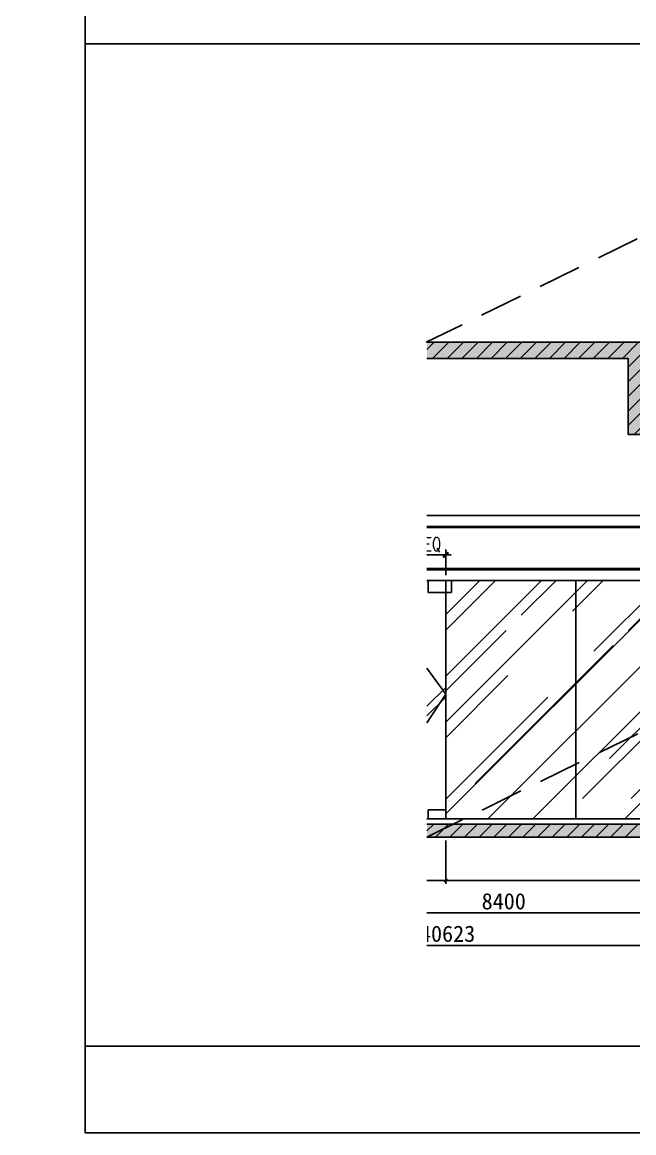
# Model space of a CAD drawing. Header units: millimetres. Extents: x 110215 to 630040, y -488650 to 141897.
# Drawn here: x 230219 to 235861, y 121786 to 132042 of the extents above; entities that cross this region are included whole.
import ezdxf
from ezdxf.xclip import XClip

# ---------------------------------------------------------------- set-up
doc = ezdxf.new("R2010")
doc.units = ezdxf.units.MM
doc.header["$LTSCALE"] = 1000
doc.header["$XCLIPFRAME"] = 0
doc.linetypes.add('_DASH', pattern=[0.6, 0.4, -0.2])
doc.layers.get('Defpoints').update_dxf_attribs({"color": 2})
for name, color, linetype in [('0-140c立面材料填充', 250, 'Continuous'), ('0-140d立面材料分隔', 146, 'Continuous'), ('0-140立面图剖切线', 4, 'Continuous')]:
    doc.layers.add(name, color=color, linetype=linetype)
doc.styles.add('TXT', font='txt.shx', dxfattribs={"width": 0.7})
doc.styles.add('繁黑体', font='simhei.ttf')
doc.styles.add('黑体', font='simhei.ttf')
doc.dimstyles.new('50', dxfattribs={"dimscale": 50, "dimtxt": 3, "dimasz": 0.6, "dimexe": 0.6, "dimexo": 0.6, "dimtad": 1, "dimdec": 0, "dimdsep": 46, "dimtxsty": '黑体', "dimblk1": 'ARCHTICK', "dimblk2": 'ARCHTICK', "dimsah": 1, "dimcen": 0, "dimdle": 1, "dimclrd": 251, "dimclre": 251, "dimclrt": 2, "dimadec": 0, "dimazin": 0, "dimtfac": 1, "dimtdec": 0, "dimtix": 1, "dimtmove": 2, "dimatfit": 3, "dimldrblk": 'DOT', "dimfxl": 0, "dimtolj": 1, "dimtzin": 0, "dimarcsym": 0})
doc.dimstyles.new('副本 1-50', dxfattribs={"dimscale": 50, "dimtxt": 2.5, "dimasz": 1, "dimexe": 1, "dimexo": 1, "dimgap": 0.6, "dimtad": 1, "dimdec": 0, "dimrnd": 5, "dimzin": 0, "dimdsep": 46, "dimtxsty": 'TXT', "dimblk": 'ARCHTICK', "dimcen": 4, "dimdle": 1, "dimclrd": 3, "dimclre": 3, "dimclrt": 3, "dimadec": 0, "dimazin": 0, "dimtfac": 1, "dimtdec": 0, "dimtix": 1, "dimtmove": 2, "dimatfit": 3, "dimldrblk": 'ARCHTICK', "dimfxl": 0, "dimtolj": 1, "dimtzin": 0, "dimarcsym": 0})

# ---------------------------------------------------------------- blocks, each defined once
blk = doc.blocks.new('_ArchTick')
at = {"color": 0, "linetype": 'ByBlock', "const_width": 0.4}
blk.add_lwpolyline([(-0.5, -0.5), (0.5, 0.5)], dxfattribs=at)
blk = doc.blocks.new('*D130')
at = {"color": 3, "lineweight": -2, "transparency": 16777216}
for p, q in [((2433331, 314145), (2433331, 314382)), ((2433571, 314145), (2433571, 314382)), ((2433621, 314332), (2433281, 314332))]:
    blk.add_line(p, q, dxfattribs=at)
at = {"layer": 'Defpoints', "color": 0, "transparency": 16777216}
for p in [(2433331, 314332), (2433331, 314095), (2433571, 314095)]:
    blk.add_point(p, dxfattribs=at)
at = {"color": 3, "lineweight": -2, "transparency": 16777216, "xscale": 50, "yscale": 50, "zscale": 50, "rotation": 180}
blk.add_blockref('_ArchTick', (2433331, 314332), dxfattribs=at)
at = {"color": 3, "lineweight": -2, "transparency": 16777216, "xscale": 50, "yscale": 50, "zscale": 50}
blk.add_blockref('_ArchTick', (2433571, 314332), dxfattribs=at)
at = {"color": 3, "transparency": 16777216, "insert": (2433451, 314425), "char_height": 125, "attachment_point": 5, "style": 'TXT'}
blk.add_mtext('\\A1;EQ', dxfattribs=at)
blk = doc.blocks.new('*D131')
at = {"color": 3, "lineweight": -2, "transparency": 16777216}
for p, q in [((2432071, 314145), (2432071, 314382)), ((2432311, 314145), (2432311, 314382)), ((2432021, 314332), (2432361, 314332))]:
    blk.add_line(p, q, dxfattribs=at)
at = {"layer": 'Defpoints', "color": 0, "transparency": 16777216}
for p in [(2432311, 314332), (2432071, 314095), (2432311, 314095)]:
    blk.add_point(p, dxfattribs=at)
at = {"color": 3, "lineweight": -2, "transparency": 16777216, "xscale": 50, "yscale": 50, "zscale": 50, "rotation": 180}
blk.add_blockref('_ArchTick', (2432071, 314332), dxfattribs=at)
at = {"color": 3, "lineweight": -2, "transparency": 16777216, "xscale": 50, "yscale": 50, "zscale": 50}
blk.add_blockref('_ArchTick', (2432311, 314332), dxfattribs=at)
at = {"color": 3, "transparency": 16777216, "insert": (2432191, 314425), "char_height": 125, "attachment_point": 5, "style": 'TXT'}
blk.add_mtext('\\A1;EQ', dxfattribs=at)
blk = doc.blocks.new('*D157')
at = {"color": 251, "lineweight": -2, "transparency": 16777216}
for p, q in [((361927, 124908), (361927, 124508)), ((363427, 124908), (363427, 124508)), ((361877, 124538), (363477, 124538))]:
    blk.add_line(p, q, dxfattribs=at)
at = {"layer": 'Defpoints', "color": 0, "transparency": 16777216}
for p in [(361927, 124938), (363427, 124938), (363427, 124538)]:
    blk.add_point(p, dxfattribs=at)
at = {"color": 251, "lineweight": -2, "transparency": 16777216, "xscale": 30, "yscale": 30, "zscale": 30, "rotation": 180}
blk.add_blockref('_ArchTick', (361927, 124538), dxfattribs=at)
at = {"color": 251, "lineweight": -2, "transparency": 16777216, "xscale": 30, "yscale": 30, "zscale": 30}
blk.add_blockref('_ArchTick', (363427, 124538), dxfattribs=at)
at = {"color": 2, "transparency": 16777216, "insert": (362677, 124645), "char_height": 150, "attachment_point": 5, "style": '黑体'}
blk.add_mtext('\\A1;1500', dxfattribs=at)
blk = doc.blocks.new('_DOT')
at = {"color": 0, "linetype": 'ByBlock'}
blk.add_line((-0.5, 0), (-1, 0), dxfattribs=at)
at = {"color": 0, "linetype": 'ByBlock', "const_width": 0.5}
blk.add_lwpolyline([(-0.25, 0, 1), (0.25, 0, 1)], format="xyb", close=True, dxfattribs=at)
blk = doc.blocks.new('*D158')
at = {"color": 251, "lineweight": -2, "transparency": 16777216}
for p, q in [((363427, 124908), (363427, 124508)), ((370007, 124908), (370007, 124508)), ((363377, 124538), (370057, 124538))]:
    blk.add_line(p, q, dxfattribs=at)
at = {"layer": 'Defpoints', "color": 0, "transparency": 16777216}
for p in [(363427, 124938), (370007, 124938), (370007, 124538)]:
    blk.add_point(p, dxfattribs=at)
at = {"color": 251, "lineweight": -2, "transparency": 16777216, "xscale": 30, "yscale": 30, "zscale": 30, "rotation": 180}
blk.add_blockref('_ArchTick', (363427, 124538), dxfattribs=at)
at = {"color": 251, "lineweight": -2, "transparency": 16777216, "xscale": 30, "yscale": 30, "zscale": 30}
blk.add_blockref('_ArchTick', (370007, 124538), dxfattribs=at)
at = {"color": 2, "transparency": 16777216, "insert": (366717, 124645), "char_height": 150, "attachment_point": 5, "style": '黑体'}
blk.add_mtext('\\A1;6580', dxfattribs=at)
blk = doc.blocks.new('*D171')
at = {"color": 251, "lineweight": -2, "transparency": 16777216}
for p, q in [((359762, 124508), (359762, 124208)), ((368162, 124508), (368162, 124208)), ((359712, 124238), (368212, 124238))]:
    blk.add_line(p, q, dxfattribs=at)
at = {"layer": 'Defpoints', "color": 0, "transparency": 16777216}
for p in [(359762, 124538), (368162, 124538), (368162, 124238)]:
    blk.add_point(p, dxfattribs=at)
at = {"color": 251, "lineweight": -2, "transparency": 16777216, "xscale": 30, "yscale": 30, "zscale": 30, "rotation": 180}
blk.add_blockref('_ArchTick', (359762, 124238), dxfattribs=at)
at = {"color": 251, "lineweight": -2, "transparency": 16777216, "xscale": 30, "yscale": 30, "zscale": 30}
blk.add_blockref('_ArchTick', (368162, 124238), dxfattribs=at)
at = {"color": 2, "transparency": 16777216, "insert": (363962, 124345), "char_height": 150, "attachment_point": 5, "style": '黑体'}
blk.add_mtext('\\A1;8400', dxfattribs=at)
blk = doc.blocks.new('*D175')
at = {"color": 251, "lineweight": -2, "transparency": 16777216}
for p, q in [((343132, 124208), (343132, 123908)), ((383755, 124208), (383755, 123908)), ((343082, 123938), (383805, 123938))]:
    blk.add_line(p, q, dxfattribs=at)
at = {"layer": 'Defpoints', "color": 0, "transparency": 16777216}
for p in [(343132, 124238), (383755, 124238), (383755, 123938)]:
    blk.add_point(p, dxfattribs=at)
at = {"color": 251, "lineweight": -2, "transparency": 16777216, "xscale": 30, "yscale": 30, "zscale": 30, "rotation": 180}
blk.add_blockref('_ArchTick', (343132, 123938), dxfattribs=at)
at = {"color": 251, "lineweight": -2, "transparency": 16777216, "xscale": 30, "yscale": 30, "zscale": 30}
blk.add_blockref('_ArchTick', (383755, 123938), dxfattribs=at)
at = {"color": 2, "transparency": 16777216, "insert": (363444, 124045), "char_height": 150, "attachment_point": 5, "style": '黑体'}
blk.add_mtext('\\A1;40623', dxfattribs=at)
blk = doc.blocks.new('kjlkj')
at = {"layer": '0-140c立面材料填充'}
h = blk.add_hatch(dxfattribs=at)
h.set_pattern_fill('AR-RROOF', color=256, scale=50, angle=45, style=0)
h.set_pattern_definition([(45, (2419215.6, 311894.9), (1077.63, 2873.68), [19050, -2540, 6350, -1270]), (45, (2419961, 313538.3), (-2092.4, 296.35), [3810, -419.1, 7620, -952.5]), (45, (2418901.25, 313107.2), (4068.056, 5271.41), [10160, -1778, 5080, -1270])])
h.paths.add_polyline_path([(2433571.1, 314094.9), (2432071.1, 314094.9), (2432071.1, 311894.9), (2433571.1, 311894.9)])
at = {"color": 8}
for p, q in [((2432311.1, 314194.9), (2432311.1, 314594.9)), ((2432321.1, 314194.9), (2432321.1, 314594.9)), ((2433321.1, 314194.9), (2433321.1, 314594.9)), ((2433331.1, 314194.9), (2433331.1, 314594.9))]:
    blk.add_line(p, q, dxfattribs=at)
for points in [[(2432821.1, 314094.9), (2432071.1, 313044.9), (2432821.1, 311894.9)], [(2432821.1, 314094.9), (2433571.1, 313044.9), (2432821.1, 311894.9)]]:
    blk.add_lwpolyline(points, dxfattribs=at)
at = {"layer": '0-140d立面材料分隔'}
for p, q in [((2432071.1, 314094.9), (2432071.1, 311894.9)), ((2432821.1, 314094.9), (2432821.1, 311894.9)), ((2433571.1, 314094.9), (2433571.1, 311894.9))]:
    blk.add_line(p, q, dxfattribs=at)
at = {"layer": '0-140d立面材料分隔', "color": 1}
for p, q in [((2432609.7, 313694.9, -219.5), (2432556.9, 313744.9, -219.5)), ((2432556.9, 313744.9, -219.5), (2432556.9, 312194.9)), ((2432556.9, 313744.9, -219.5), (2432715.4, 313744.9, -219.5)), ((2432609.7, 313694.9, -219.5), (2432609.7, 312244.9)), ((2432609.7, 313694.9, -219.5), (2432715.4, 313694.9, -219.5)), ((2432715.4, 313744.9, -219.5), (2432715.4, 313694.9, -219.5)), ((2432926.8, 313744.9, -219.5), (2432926.8, 313694.9, -219.5)), ((2433085.4, 313744.9, -219.5), (2432926.8, 313744.9, -219.5)), ((2433032.5, 313694.9, -219.5), (2432926.8, 313694.9, -219.5)), ((2433032.5, 313694.9, -219.5), (2433085.4, 313744.9, -219.5)), ((2433032.5, 313694.9, -219.5), (2433032.5, 312244.9)), ((2433085.4, 313744.9, -219.5), (2433085.4, 312194.9)), ((2432609.7, 312244.9), (2432556.9, 312194.9)), ((2432715.4, 312244.9), (2432609.7, 312244.9)), ((2432715.4, 312244.9), (2432715.4, 312194.9)), ((2432926.8, 312244.9), (2433032.5, 312244.9)), ((2432926.8, 312244.9), (2432926.8, 312194.9)), ((2433032.5, 312244.9), (2433085.4, 312194.9)), ((2432715.4, 312194.9), (2432556.9, 312194.9)), ((2432926.8, 312194.9), (2433085.4, 312194.9))]:
    blk.add_line(p, q, dxfattribs=at)
for points in [[(2432018.3, 314094.9), (2432233.1, 314094.9), (2432233.1, 313984.9), (2432018.3, 313984.9)], [(2433409.2, 314094.9), (2433624, 314094.9), (2433624, 313984.9), (2433409.2, 313984.9)], [(2432071.1, 311978.2), (2432233.1, 311978.2), (2432233.1, 311894.9), (2432071.1, 311894.9)], [(2433409.2, 311978.2), (2433571.1, 311978.2), (2433571.1, 311894.9), (2433409.2, 311894.9)]]:
    blk.add_lwpolyline(points, close=True, dxfattribs=at)
at = {"color": 1, "style": '繁黑体'}
blk.add_text('LOGO', height=300, dxfattribs=at).set_placement((2432396, 314253.3, -219.5))
at = {"color": 8}
dim = blk.add_linear_dim(base=(2432311.1, 314332.1), p1=(2432071.1, 314094.9), p2=(2432311.1, 314094.9), text='EQ', dimstyle='副本 1-50', dxfattribs=at)
dim.commit()
dim.dimension.update_dxf_attribs({"geometry": '*D131', "text_midpoint": (2432191.1, 314424.6)})
dim = blk.add_linear_dim(base=(2433331.1, 314332.1), p1=(2433571.1, 314094.9), p2=(2433331.1, 314094.9), angle=180, text='EQ', dimstyle='副本 1-50', dxfattribs=at)
dim.commit()
dim.dimension.update_dxf_attribs({"geometry": '*D130', "text_midpoint": (2433451.1, 314424.6)})
blk = doc.blocks.new('dsafsaefw')
h = blk.add_hatch()
h.set_pattern_fill('ANSI31', color=250, scale=30)
h.paths.add_polyline_path([(383755, 129508.1), (383755, 129358.1), (381466.7, 129358.1), (381466.7, 128658.1), (380853.2, 128658.1), (380853.2, 129358.1), (378799.7, 129358.1), (378799.7, 128658.1), (378184.6, 128658.1), (378184.6, 129358.1), (375510.5, 129358.1), (375510.5, 128658.1), (375010.5, 128658.1), (375010.5, 129358.1), (373060.5, 129358.1), (373060.5, 128658.1), (372460.5, 128658.1), (372460.5, 129358.1), (370711.3, 129358.1), (370711.3, 128658.1), (370211.3, 128658.1), (370211.3, 129358.1), (368460.8, 129358.1), (368460.8, 128658.1), (367860.8, 128658.1), (367860.8, 129358.1), (365710.7, 129358.1), (365710.7, 128658.1), (365110.7, 128658.1), (365110.7, 129358.1), (362810.7, 129358.1), (362810.7, 128658.1), (362210.7, 128658.1), (362210.7, 129358.1), (360060.5, 129358.1), (360060.5, 128658.1), (359460.5, 128658.1), (359460.5, 129358.1), (357209.5, 129358.1), (357209.5, 128658.1), (356709.5, 128658.1), (356709.5, 129358.1), (354409.5, 129358.1), (354409.5, 128658.1), (353909.5, 128658.1), (353909.5, 129358.1), (351634.6, 129358.1), (351634.6, 128658.1), (351034.6, 128658.1), (351034.6, 129358.1), (348810.5, 129358.1), (348810.5, 128658.1), (348310.5, 128658.1), (348310.5, 129358.1), (346010.5, 129358.1), (346010.5, 128658.1), (345510.5, 128658.1), (345510.5, 129358.1), (343731.9, 129358.1), (343731.9, 128658.1), (343132.2, 128658.1), (343132.2, 129508.1)])
h.paths.add_polyline_path([(343132.2, 125058.1), (383755, 125058.1), (383755, 124938.1), (343132.2, 124938.1)])
at = {"layer": '0-140c立面材料填充'}
h = blk.add_hatch(dxfattribs=at)
h.set_pattern_fill('AR-CONC', color=256)
h.paths.add_polyline_path([(383755, 129508.1), (383755, 129358.1), (381466.7, 129358.1), (381466.7, 128658.1), (380853.2, 128658.1), (380853.2, 129358.1), (378799.7, 129358.1), (378799.7, 128658.1), (378184.6, 128658.1), (378184.6, 129358.1), (375510.5, 129358.1), (375510.5, 128658.1), (375010.5, 128658.1), (375010.5, 129358.1), (373060.5, 129358.1), (373060.5, 128658.1), (372460.5, 128658.1), (372460.5, 129358.1), (370711.3, 129358.1), (370711.3, 128658.1), (370211.3, 128658.1), (370211.3, 129358.1), (368460.8, 129358.1), (368460.8, 128658.1), (367860.8, 128658.1), (367860.8, 129358.1), (365710.7, 129358.1), (365710.7, 128658.1), (365110.7, 128658.1), (365110.7, 129358.1), (362810.7, 129358.1), (362810.7, 128658.1), (362210.7, 128658.1), (362210.7, 129358.1), (360060.5, 129358.1), (360060.5, 128658.1), (359460.5, 128658.1), (359460.5, 129358.1), (357209.5, 129358.1), (357209.5, 128658.1), (356709.5, 128658.1), (356709.5, 129358.1), (354409.5, 129358.1), (354409.5, 128658.1), (353909.5, 128658.1), (353909.5, 129358.1), (351634.6, 129358.1), (351634.6, 128658.1), (351034.6, 128658.1), (351034.6, 129358.1), (348810.5, 129358.1), (348810.5, 128658.1), (348310.5, 128658.1), (348310.5, 129358.1), (346010.5, 129358.1), (346010.5, 128658.1), (345510.5, 128658.1), (345510.5, 129358.1), (343731.9, 129358.1), (343731.9, 128658.1), (343132.2, 128658.1), (343132.2, 129508.1)])
h = blk.add_hatch(dxfattribs=at)
h.set_pattern_fill('AR-RROOF', color=256, scale=600, angle=45)
h.set_pattern_definition([(45, (374591.8, 211738.65), (509.117, 1357.645), [9000, -1200, 3000, -600]), (45, (374943.9, 212515.05), (-988.535, 140.007), [1800, -198, 3600, -450]), (45, (374443.3, 212311.4), (1921.9162, 2490.43), [4800, -840, 2400, -600])])
h.paths.add_polyline_path([(370006.7, 125108.1), (370006.7, 127308.1), (363479.6, 127308.1), (363479.6, 127198.1), (363426.7, 127198.1), (363426.7, 125108.1), (363991.4, 125108.1)])
h = blk.add_hatch(dxfattribs=at)
h.set_pattern_fill('AR-CONC', color=256)
h.paths.add_polyline_path([(343132.2, 125058.1), (383755, 125058.1), (383755, 124938.1), (343132.2, 124938.1)])
at = {"color": 251}
blk.add_line((364626.7, 127308.1), (364626.7, 125108.1), dxfattribs=at)
for points in [[(372460.5, 129358.1), (370711.3, 129358.1), (370711.3, 128658.1), (370211.3, 128658.1), (370211.3, 129358.1), (368460.8, 129358.1), (368460.8, 128658.1), (367860.8, 128658.1), (367860.8, 129358.1), (365710.7, 129358.1), (365710.7, 128658.1), (365110.7, 128658.1), (365110.7, 129358.1), (362810.7, 129358.1), (362810.7, 128658.1), (362210.7, 128658.1), (362210.7, 129358.1), (360060.5, 129358.1), (360060.5, 128658.1), (359460.5, 128658.1)], [(343132.2, 129508.1), (383755, 129508.1)]]:
    blk.add_lwpolyline(points)
blk.add_lwpolyline([(343132.2, 125058.1), (383755, 125058.1), (383755, 124938.1), (343132.2, 124938.1)], close=True)
at = {"layer": '0-140d立面材料分隔'}
for p, q in [((370006.7, 127808.1), (352256.7, 127808.1)), ((370006.7, 127798.1), (352256.7, 127798.1)), ((370006.7, 127418.1), (352256.7, 127418.1)), ((370006.7, 127408.1), (352256.7, 127408.1)), ((370006.7, 127308.1), (352256.7, 127308.1))]:
    blk.add_line(p, q, dxfattribs=at)
at = {"layer": '0-140立面图剖切线'}
for p, q in [((343132.2, 127908.1), (383755, 127908.1)), ((343132.2, 125108.1), (383755, 125108.1))]:
    blk.add_line(p, q, dxfattribs=at)
at = {"color": 8}
blk.add_blockref('kjlkj', (-2070144.4, -186786.7), dxfattribs=at)
for base, p1, p2, picture, middle in [((363426.7, 124538.1), (361926.7, 124938.1), (363426.7, 124938.1), '*D157', (362676.7, 124645.2)), ((370006.7, 124538.1), (363426.7, 124938.1), (370006.7, 124938.1), '*D158', (366716.7, 124645.2)), ((368162.2, 124238.1), (359762.2, 124538.1), (368162.2, 124538.1), '*D171', (363962.2, 124345.2)), ((383755, 123938.1), (343132.3, 124238.1), (383755, 124238.1), '*D175', (363443.6, 124045.2))]:
    dim = blk.add_linear_dim(base=base, p1=p1, p2=p2, dimstyle='50', override={"dimfxl": 10, "dimarcsym": 1})
    dim.commit()
    dim.dimension.update_dxf_attribs({"geometry": picture, "text_midpoint": middle})

msp = doc.modelspace()

# ---------------------------------------------------------------- linework, layer by layer
at = {"color": 251, "linetype": '_DASH'}
for p, q in [((254205.7, 139032.7), (233946.6, 129086.1)), ((254208.6, 134462.7), (233952.1, 124516.1))]:
    msp.add_line(p, q, dxfattribs=at)
for p, q in [((256343.6, 131841.2), (230798.2, 131841.2)), ((256343.6, 122585.6), (230798.2, 122585.6))]:
    msp.add_line(p, q)
msp.add_lwpolyline([(230798.2, 141896.8), (256343.6, 141896.8), (256343.6, 121785.6), (230798.2, 121785.6)], close=True)

# ---------------------------------------------------------------- block references
ref = msp.add_blockref('dsafsaefw', (-129300.7, -422.1))
XClip(ref).set_block_clipping_path([(363253.8218170909, 123007.6968364543), (384583.5529106562, 132263.2682650257)])

doc.saveas('drawing.dxf')
